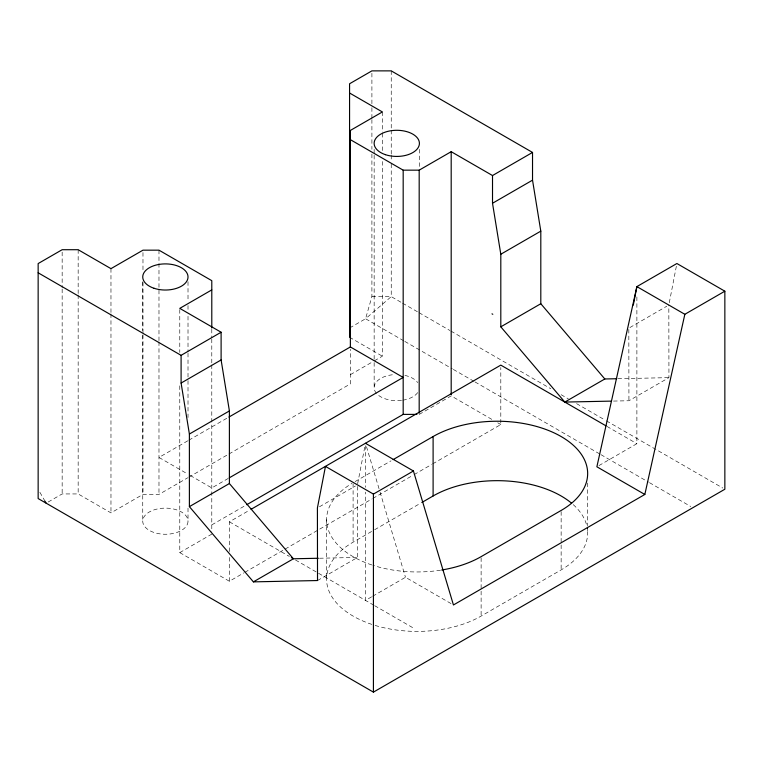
<?xml version="1.0" encoding="UTF-8"?>
<svg xmlns="http://www.w3.org/2000/svg" width="763" height="763" viewBox="0 0 763 763"><rect width="100%" height="100%" fill="white"/><g stroke="black" fill="none" stroke-linecap="round" stroke-linejoin="round"><path stroke-width="0.57" stroke-dasharray="3.81 2.86" d="M357.647 483.704L365.029 445.611M669.285 302.749L676.447 265.82M371.905 154.05L371.905 296.626L365.572 318.762L349.568 328.004M48.155 502.025L62.156 493.938L78.16 493.938L110.969 512.879L142.977 494.395L158.981 494.395L187.784 477.762M187.784 440.804L158.981 457.438L187.412 473.861M188.814 440.213L227.918 417.638M350.37 374.662L373.374 361.376M374.375 360.804L382.377 356.187L382.377 160.802M188.814 477.171L227.918 454.595M228.948 454.004L350.37 383.903L350.37 349.254M228.251 478.43L211.79 487.929L188.432 474.443M211.79 524.887L245.743 505.287M229.396 551.535L229.396 521.816L248.996 510.495M179.782 385.82L179.782 552.612L211.79 534.129M419.183 414.395L451.191 395.911L492.698 419.879M355.148 481.548L391.047 460.823M319.459 506.766L355.367 486.041M629.856 327.565L666.786 306.24M179.782 552.612L229.396 581.253L243.836 572.908M244.875 572.317L284.084 549.675M285.114 549.074L371.8 499.031M372.84 498.439L413.079 475.196M414.118 474.605L431.658 464.476M432.688 463.875L500.805 424.552L500.805 367.499M371.839 624.392A90.53 52.265 0 0 1 353.097 542.169L373.612 530.323M374.633 529.732L420.804 503.084M317.522 580.538L357.532 557.438L357.418 484.858M613.5 401.071L628.931 400.747L668.941 377.647L668.836 305.057M371.629 596.828L365.477 600.386L365.477 492.097M372.659 596.237L405.487 577.286L451.4 603.791M598.926 465.602L636.886 443.684L636.886 296.13M375.1 625.431A90.53 52.265 0 0 0 481.119 616.084L561.139 569.894A90.53 52.265 0 0 0 587.119 527.252M617.887 378.706L668.941 377.647M319.525 558.23L357.532 557.438M371.905 296.626L391.238 296.626L401.538 302.568M402.568 303.169L418.01 312.086M419.04 312.677L449.932 330.513M450.962 331.104L550.838 388.768M561.139 394.709L568.34 398.877M576.58 403.627L605.412 420.27M606.442 420.871L722.79 488.043M607.024 426.45L636.886 443.684M403.77 340.813L365.572 318.762L391.238 296.626L391.238 162.366M404.8 341.414L452.297 368.834M453.327 369.426L473.976 381.347M475.006 381.948L599.928 454.071M600.958 454.662L648.445 482.082M649.485 482.674L690.782 506.518M349.568 337.246L382.377 356.187M497.762 422.797L500.805 424.552M229.396 521.816L289.339 556.427M295.462 559.966L373.641 605.097M374.662 605.688L413.432 628.073M39.867 492.288L45.007 501.196M366.498 446.717L379.716 490.99M380.06 492.125L405.487 577.286M628.826 329.349L628.931 400.747M587.653 483.008L587.653 525.802M587.653 526.985L587.653 532.936M561.139 511.639L561.139 543.742M561.139 544.925L561.139 569.894M481.119 557.839L481.119 616.084M419.412 149.319L419.412 168.385M391.238 70.873L391.238 129.09M391.238 130.282L391.238 154.05M391.238 155.232L391.238 161.174M382.377 111.951L382.377 132.209M382.377 133.401L382.377 151.265M374.147 149.319L374.147 154.088M374.147 155.28L374.147 361.385M374.147 362.578L374.147 387.594M371.905 73.248L371.905 106.515M371.905 107.707L371.905 118.399M371.905 119.591L371.905 149.29M365.477 445.687L365.477 487.338M353.097 483.923L353.097 542.169M326.574 519.689L326.574 579.127M229.396 557.476L229.396 581.253M211.79 329.215L211.79 337.837M211.79 339.03L211.79 363.76M211.79 364.952L211.79 531.744M188.013 281.728L188.013 300.794M188.013 305.553L188.013 311.514M188.013 316.283L188.013 352.02M188.013 353.212L188.013 379.421M188.013 380.613L188.013 417.542M188.013 508.091L188.013 521.196A22.632 13.066 0 0 1 154.059 532.507A22.632 13.066 0 0 1 154.059 509.875A22.632 13.066 0 0 1 188.013 521.196M179.782 309.568L179.782 352.458M158.981 250.169L158.981 340.699M158.981 341.891L158.981 494.395M142.977 252.553L142.977 271.609M142.977 282.339L142.977 333.565M142.977 334.757L142.977 494.395M142.748 281.728L142.748 330.579M142.748 335.339L142.748 521.196M110.969 268.652L110.969 312.725M110.969 313.917L110.969 512.879M78.16 249.711L78.16 293.784M78.16 294.976L78.16 493.938M62.156 252.086L62.156 287.832M62.156 289.024L62.156 493.938M417.685 392.602A22.632 13.066 0 0 1 402.635 400.222M401.491 400.375A22.632 13.066 0 0 1 377.18 394.128M376.483 393.384A22.632 13.066 0 0 1 394.414 374.604M404.886 375.396A22.632 13.066 0 0 1 417.685 382.597M440.537 570.18A90.53 52.265 0 0 1 372.916 565.307M371.839 564.954A90.53 52.265 0 0 1 352.067 483.341M573.223 504.62A90.53 52.265 0 0 1 586.881 526.108"/><path stroke-width="1.14" d="M633.309 305.076L636.886 286.611L676.895 263.512L724.85 291.199L724.85 489.236L373.422 692.127L38.15 498.554L38.15 263.569L62.156 249.711L78.16 249.711L110.969 268.652L142.977 250.169L158.981 250.169L211.79 280.66L211.79 328.023M365.477 443.303L413.432 470.99L453.441 604.973L644.83 494.472L684.84 314.299L724.85 291.199M211.79 289.902L179.782 308.376L221.108 332.239L221.108 359.955L229.396 410.942L229.396 483.532L293.402 558.774L318.343 558.258M350.37 139.667L403.179 170.159L419.183 170.159L451.191 151.684L492.516 175.538L532.526 152.438L532.526 180.163L540.805 231.141L540.805 303.731L604.821 378.973L616.695 378.734M38.15 272.801L181.098 355.339L221.108 332.239M413.432 470.99L373.422 494.09L325.467 466.403L317.408 507.958L317.522 580.538L253.402 581.873L189.386 506.632L189.386 434.033L181.098 383.055L221.108 359.955M611.125 401.119L564.811 402.072L500.805 326.831L500.805 254.241L492.516 203.263L532.526 180.163M189.386 434.033L229.396 410.942M500.805 254.241L540.805 231.141M228.948 417.046L350.37 346.946L403.179 377.437L229.281 477.829M189.386 506.632L229.396 483.532M500.805 326.831L540.805 303.731M246.773 504.696L403.179 414.395L416.894 414.395M251.065 509.303L500.805 365.115L605.994 425.849M393.107 459.631L433.107 436.541A90.53 52.265 0 0 1 561.139 436.541A90.53 52.265 0 0 1 561.139 510.457L481.119 556.647A90.53 52.265 0 0 1 441.729 569.99M253.402 581.873L293.402 558.774L291.371 557.6M564.811 402.072L604.821 378.973M421.825 502.493L433.107 495.979A90.53 52.265 0 0 1 571.573 503.199M532.526 152.438L391.238 70.873L371.905 70.873L349.568 83.768L349.568 337.246M349.568 93.01L382.377 111.951L350.37 130.435L350.37 347.26M684.84 314.299L636.886 286.611L596.876 466.784L644.83 494.472M492.001 313.841L492.803 314.299M45.007 501.196L46.152 503.179M492.516 175.538L492.516 203.263M451.191 151.684L451.191 394.719M433.107 436.541L433.107 495.979M419.183 170.159L419.183 413.203M403.179 170.159L403.179 414.395M373.422 494.09L373.422 692.127M181.098 355.339L181.098 383.055M154.059 288.28A22.632 13.066 0 0 0 188.013 276.959A22.632 13.066 0 0 0 154.059 265.648A22.632 13.066 0 0 0 154.059 288.28M385.458 154.679A22.632 13.066 0 0 0 419.412 143.368A22.632 13.066 0 0 0 385.458 132.047A22.632 13.066 0 0 0 385.458 154.679"/></g></svg>
